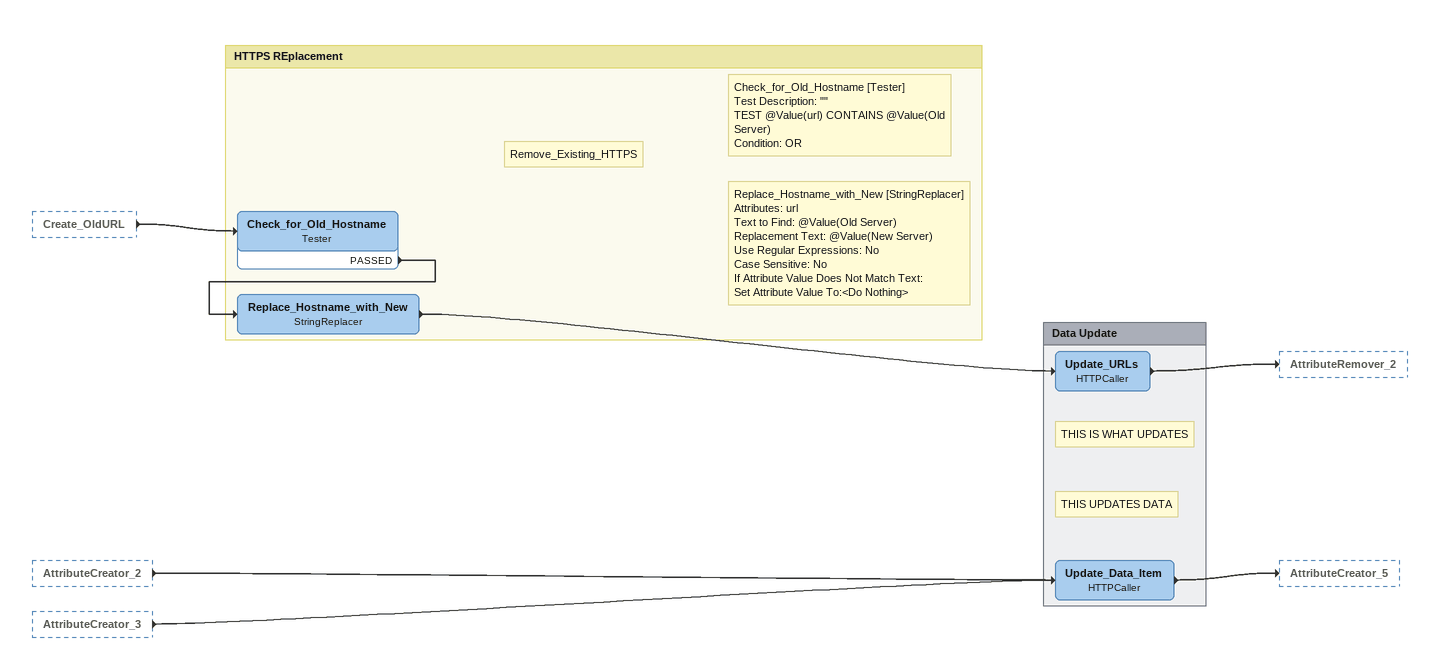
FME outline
Create_OldURL [outside]
    -> Check_for_Old_Hostname
AttributeCreator_2 [outside]
    -> Update_Data_Item
AttributeCreator_3 [outside]
    -> Update_Data_Item

Bookmark: HTTPS REplacement
Note: Remove_Existing_HTTPS
Note: Check_for_Old_Hostname [Tester] / Test Description: "" / TEST @Value(url) CONTAINS @Value(Old Server) / Condition: OR
Check_for_Old_Hostname: Tester
    PASSED -> Replace_Hostname_with_New
Note: Replace_Hostname_with_New [StringReplacer] / Attributes: url / Text to Find: @Value(Old Server) / Replacement Text: @Value(New Server) / Use Regular Expressions: No / Case Sensitive: No / If Attribute Value Does Not Match Text: / Set Attribute Value To:<Do Nothing>
Replace_Hostname_with_New: StringReplacer
    -> Update_URLs

Bookmark: Data Update
Note: THIS IS WHAT UPDATES
Update_URLs: HTTPCaller
    -> AttributeRemover_2
Note: THIS UPDATES DATA
Update_Data_Item: HTTPCaller
    -> AttributeCreator_5
